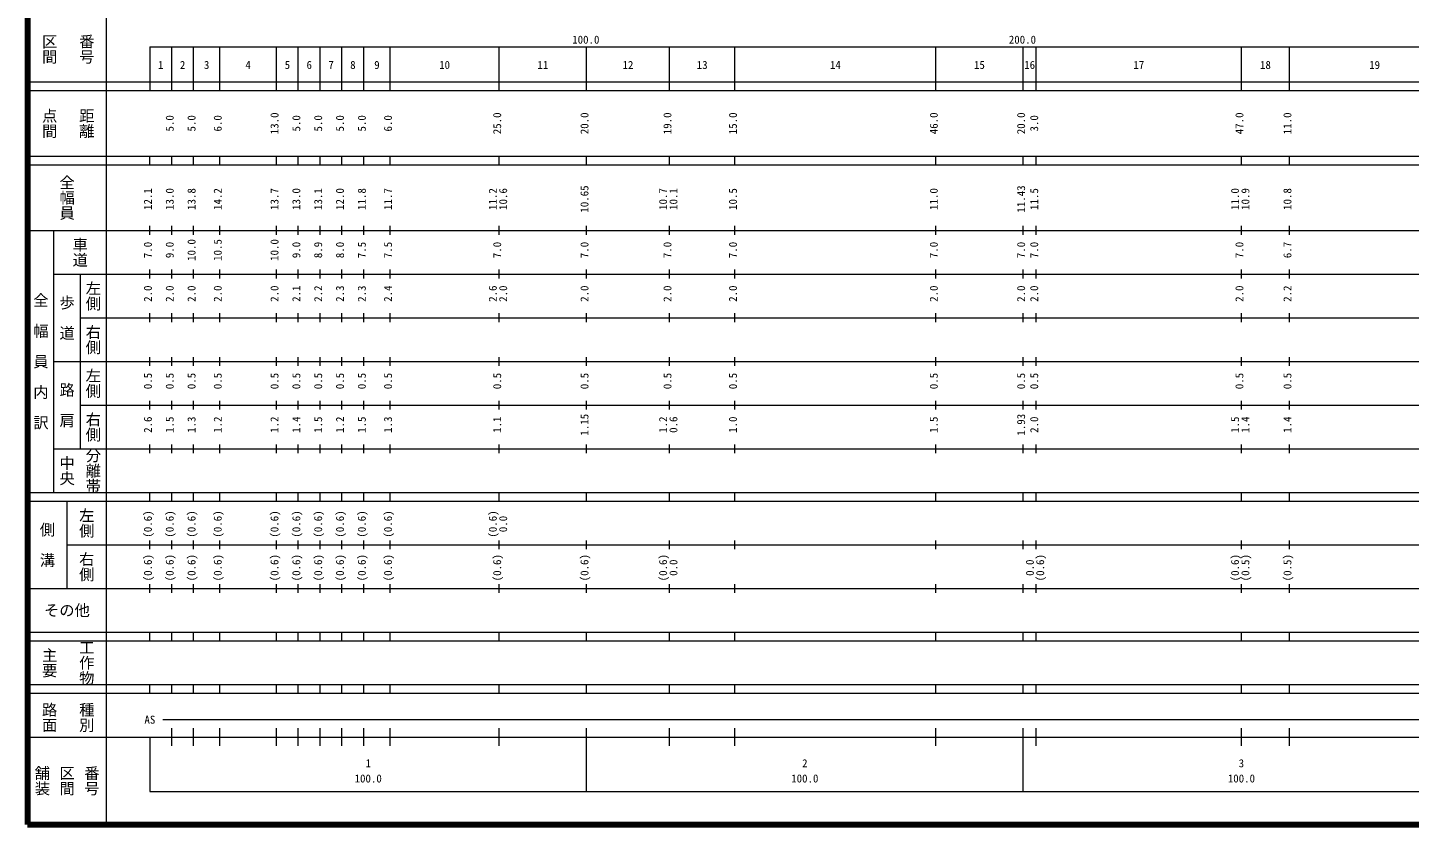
# Model space of a CAD drawing. Units: millimetres, scale not verified. Extents: x 40000 to 680000, y 20000 to 380000.
# Drawn here: x 40000 to 356468, y 20000 to 202409 of the extents above; entities that cross this region are included whole.
import ezdxf
from ezdxf.enums import TextEntityAlignment as Align

# ---------------------------------------------------------------- set-up
doc = ezdxf.new("R2010")
doc.units = ezdxf.units.MM
doc.header["$LTSCALE"] = 1000
doc.layers.add('M-TTL', color=2, linetype='Continuous', lineweight=140)
doc.layers.add('M-TTL-BAND', color=7, linetype='Continuous', lineweight=13)
doc.styles.add('@ＭＳ ゴシック', font='')
doc.styles.add('ＭＳ ゴシック', font='')
doc.styles.get('@ＭＳ ゴシック').set_extended_font_data('@MS Gothic')
doc.styles.get('ＭＳ ゴシック').set_extended_font_data('MS Gothic')

msp = doc.modelspace()

# ---------------------------------------------------------------- linework, layer by layer
at = {"layer": 'M-TTL'}
for p, q in [((40000, 380000), (40000, 20000)), ((40000, 20000), (680000, 20000))]:
    msp.add_line(p, q, dxfattribs=at)
at = {"layer": 'M-TTL-BAND'}
for p, q in [((58000, 370000), (58000, 20000)), ((68000, 198000), (579000, 198000)), ((68000, 198000), (68000, 188000)), ((73000, 188000), (73000, 198000)), ((78000, 188000), (78000, 198000)), ((84000, 188000), (84000, 198000)), ((97000, 188000), (97000, 198000)), ((102000, 188000), (102000, 198000)), ((107000, 188000), (107000, 198000)), ((112000, 188000), (112000, 198000)), ((117000, 188000), (117000, 198000)), ((123000, 188000), (123000, 198000)), ((148000, 188000), (148000, 198000)), ((168000, 188000), (168000, 198000)), ((187000, 188000), (187000, 198000)), ((202000, 188000), (202000, 198000)), ((248000, 188000), (248000, 198000)), ((268000, 188000), (268000, 198000)), ((271000, 188000), (271000, 198000)), ((318000, 188000), (318000, 198000)), ((329000, 188000), (329000, 198000)), ((40000, 190000), (579000, 190000)), ((40000, 188000), (579000, 188000)), ((40000, 173000), (579000, 173000)), ((40000, 171000), (579000, 171000)), ((68000, 171000), (68000, 173000)), ((73000, 171000), (73000, 173000)), ((78000, 171000), (78000, 173000)), ((84000, 171000), (84000, 173000)), ((97000, 171000), (97000, 173000)), ((102000, 171000), (102000, 173000)), ((107000, 171000), (107000, 173000)), ((112000, 171000), (112000, 173000)), ((117000, 171000), (117000, 173000)), ((123000, 171000), (123000, 173000)), ((148000, 171000), (148000, 173000)), ((168000, 171000), (168000, 173000)), ((187000, 171000), (187000, 173000)), ((202000, 171000), (202000, 173000)), ((248000, 171000), (248000, 173000)), ((268000, 171000), (268000, 173000)), ((271000, 171000), (271000, 173000)), ((318000, 171000), (318000, 173000)), ((329000, 171000), (329000, 173000)), ((40000, 156000), (579000, 156000)), ((46000, 96000), (46000, 156000)), ((68000, 155000), (68000, 157000)), ((73000, 155000), (73000, 157000)), ((78000, 155000), (78000, 157000)), ((84000, 155000), (84000, 157000)), ((97000, 155000), (97000, 157000)), ((102000, 155000), (102000, 157000)), ((107000, 155000), (107000, 157000)), ((112000, 155000), (112000, 157000)), ((117000, 155000), (117000, 157000)), ((123000, 155000), (123000, 157000)), ((148000, 155000), (148000, 157000)), ((168000, 155000), (168000, 157000)), ((187000, 155000), (187000, 157000)), ((202000, 155000), (202000, 157000)), ((248000, 155000), (248000, 157000)), ((268000, 155000), (268000, 157000)), ((271000, 155000), (271000, 157000)), ((318000, 155000), (318000, 157000)), ((329000, 155000), (329000, 157000)), ((46000, 146000), (579000, 146000)), ((52000, 146000), (52000, 106000)), ((68000, 145000), (68000, 147000)), ((73000, 145000), (73000, 147000)), ((78000, 145000), (78000, 147000)), ((84000, 145000), (84000, 147000)), ((97000, 145000), (97000, 147000)), ((102000, 145000), (102000, 147000)), ((107000, 145000), (107000, 147000)), ((112000, 145000), (112000, 147000)), ((117000, 145000), (117000, 147000)), ((123000, 145000), (123000, 147000)), ((148000, 145000), (148000, 147000)), ((168000, 145000), (168000, 147000)), ((187000, 145000), (187000, 147000)), ((202000, 145000), (202000, 147000)), ((248000, 145000), (248000, 147000)), ((268000, 145000), (268000, 147000)), ((271000, 145000), (271000, 147000)), ((318000, 145000), (318000, 147000)), ((329000, 145000), (329000, 147000)), ((68000, 135000), (68000, 137000)), ((73000, 135000), (73000, 137000)), ((78000, 135000), (78000, 137000)), ((84000, 135000), (84000, 137000)), ((97000, 135000), (97000, 137000)), ((102000, 135000), (102000, 137000)), ((107000, 135000), (107000, 137000)), ((112000, 135000), (112000, 137000)), ((117000, 135000), (117000, 137000)), ((123000, 135000), (123000, 137000)), ((148000, 135000), (148000, 137000)), ((168000, 135000), (168000, 137000)), ((187000, 135000), (187000, 137000)), ((202000, 135000), (202000, 137000)), ((248000, 135000), (248000, 137000)), ((268000, 135000), (268000, 137000)), ((271000, 135000), (271000, 137000)), ((318000, 135000), (318000, 137000)), ((329000, 135000), (329000, 137000)), ((52000, 136000), (579000, 136000)), ((68000, 125000), (68000, 127000)), ((73000, 125000), (73000, 127000)), ((78000, 125000), (78000, 127000)), ((84000, 125000), (84000, 127000)), ((97000, 125000), (97000, 127000)), ((102000, 125000), (102000, 127000)), ((107000, 125000), (107000, 127000)), ((112000, 125000), (112000, 127000)), ((117000, 125000), (117000, 127000)), ((123000, 125000), (123000, 127000)), ((148000, 125000), (148000, 127000)), ((168000, 125000), (168000, 127000)), ((187000, 125000), (187000, 127000)), ((202000, 125000), (202000, 127000)), ((248000, 125000), (248000, 127000)), ((268000, 125000), (268000, 127000)), ((271000, 125000), (271000, 127000)), ((318000, 125000), (318000, 127000)), ((329000, 125000), (329000, 127000)), ((46000, 126000), (579000, 126000)), ((52000, 116000), (579000, 116000)), ((68000, 115000), (68000, 117000)), ((73000, 115000), (73000, 117000)), ((78000, 115000), (78000, 117000)), ((84000, 115000), (84000, 117000)), ((97000, 115000), (97000, 117000)), ((102000, 115000), (102000, 117000)), ((107000, 115000), (107000, 117000)), ((112000, 115000), (112000, 117000)), ((117000, 115000), (117000, 117000)), ((123000, 115000), (123000, 117000)), ((148000, 115000), (148000, 117000)), ((168000, 115000), (168000, 117000)), ((187000, 115000), (187000, 117000)), ((202000, 115000), (202000, 117000)), ((248000, 115000), (248000, 117000)), ((268000, 115000), (268000, 117000)), ((271000, 115000), (271000, 117000)), ((318000, 115000), (318000, 117000)), ((329000, 115000), (329000, 117000)), ((46000, 106000), (579000, 106000)), ((68000, 105000), (68000, 107000)), ((73000, 105000), (73000, 107000)), ((78000, 105000), (78000, 107000)), ((84000, 105000), (84000, 107000)), ((97000, 105000), (97000, 107000)), ((102000, 105000), (102000, 107000)), ((107000, 105000), (107000, 107000)), ((112000, 105000), (112000, 107000)), ((117000, 105000), (117000, 107000)), ((123000, 105000), (123000, 107000)), ((148000, 105000), (148000, 107000)), ((168000, 105000), (168000, 107000)), ((187000, 105000), (187000, 107000)), ((202000, 105000), (202000, 107000)), ((248000, 105000), (248000, 107000)), ((268000, 105000), (268000, 107000)), ((271000, 105000), (271000, 107000)), ((318000, 105000), (318000, 107000)), ((329000, 105000), (329000, 107000)), ((40000, 96000), (579000, 96000)), ((68000, 94000), (68000, 96000)), ((73000, 94000), (73000, 96000)), ((78000, 94000), (78000, 96000)), ((84000, 94000), (84000, 96000)), ((97000, 94000), (97000, 96000)), ((102000, 94000), (102000, 96000)), ((107000, 94000), (107000, 96000)), ((112000, 94000), (112000, 96000)), ((117000, 94000), (117000, 96000)), ((123000, 94000), (123000, 96000)), ((148000, 94000), (148000, 96000)), ((168000, 94000), (168000, 96000)), ((187000, 94000), (187000, 96000)), ((202000, 94000), (202000, 96000)), ((248000, 94000), (248000, 96000)), ((268000, 94000), (268000, 96000)), ((271000, 94000), (271000, 96000)), ((318000, 94000), (318000, 96000)), ((329000, 94000), (329000, 96000)), ((40000, 94000), (579000, 94000)), ((49000, 94000), (49000, 74000)), ((49000, 84000), (579000, 84000)), ((68000, 83000), (68000, 85000)), ((73000, 83000), (73000, 85000)), ((78000, 83000), (78000, 85000)), ((84000, 83000), (84000, 85000)), ((97000, 83000), (97000, 85000)), ((102000, 83000), (102000, 85000)), ((107000, 83000), (107000, 85000)), ((112000, 83000), (112000, 85000)), ((117000, 83000), (117000, 85000)), ((123000, 83000), (123000, 85000)), ((148000, 83000), (148000, 85000)), ((168000, 83000), (168000, 85000)), ((187000, 83000), (187000, 85000)), ((202000, 83000), (202000, 85000)), ((248000, 83000), (248000, 85000)), ((268000, 83000), (268000, 85000)), ((271000, 83000), (271000, 85000)), ((318000, 83000), (318000, 85000)), ((329000, 83000), (329000, 85000)), ((40000, 74000), (579000, 74000)), ((68000, 73000), (68000, 75000)), ((73000, 73000), (73000, 75000)), ((78000, 73000), (78000, 75000)), ((84000, 73000), (84000, 75000)), ((97000, 73000), (97000, 75000)), ((102000, 73000), (102000, 75000)), ((107000, 73000), (107000, 75000)), ((112000, 73000), (112000, 75000)), ((117000, 73000), (117000, 75000)), ((123000, 73000), (123000, 75000)), ((148000, 73000), (148000, 75000)), ((168000, 73000), (168000, 75000)), ((187000, 73000), (187000, 75000)), ((202000, 73000), (202000, 75000)), ((248000, 73000), (248000, 75000)), ((268000, 73000), (268000, 75000)), ((271000, 73000), (271000, 75000)), ((318000, 73000), (318000, 75000)), ((329000, 73000), (329000, 75000)), ((40000, 64000), (579000, 64000)), ((68000, 62000), (68000, 64000)), ((73000, 62000), (73000, 64000)), ((78000, 62000), (78000, 64000)), ((84000, 62000), (84000, 64000)), ((97000, 62000), (97000, 64000)), ((102000, 62000), (102000, 64000)), ((107000, 62000), (107000, 64000)), ((112000, 62000), (112000, 64000)), ((117000, 62000), (117000, 64000)), ((123000, 62000), (123000, 64000)), ((148000, 62000), (148000, 64000)), ((168000, 62000), (168000, 64000)), ((187000, 62000), (187000, 64000)), ((202000, 62000), (202000, 64000)), ((248000, 62000), (248000, 64000)), ((268000, 62000), (268000, 64000)), ((271000, 62000), (271000, 64000)), ((318000, 62000), (318000, 64000)), ((329000, 62000), (329000, 64000)), ((40000, 62000), (579000, 62000)), ((40000, 52000), (579000, 52000)), ((68000, 50000), (68000, 52000)), ((73000, 50000), (73000, 52000)), ((78000, 50000), (78000, 52000)), ((84000, 50000), (84000, 52000)), ((97000, 50000), (97000, 52000)), ((102000, 50000), (102000, 52000)), ((107000, 50000), (107000, 52000)), ((112000, 50000), (112000, 52000)), ((117000, 50000), (117000, 52000)), ((123000, 50000), (123000, 52000)), ((148000, 50000), (148000, 52000)), ((168000, 50000), (168000, 52000)), ((187000, 50000), (187000, 52000)), ((202000, 50000), (202000, 52000)), ((248000, 50000), (248000, 52000)), ((268000, 50000), (268000, 52000)), ((271000, 50000), (271000, 52000)), ((318000, 50000), (318000, 52000)), ((329000, 50000), (329000, 52000)), ((40000, 50000), (579000, 50000)), ((71000, 44000), (572000, 44000)), ((73000, 38000), (73000, 42000)), ((78000, 38000), (78000, 42000)), ((84000, 38000), (84000, 42000)), ((97000, 38000), (97000, 42000)), ((102000, 38000), (102000, 42000)), ((107000, 38000), (107000, 42000)), ((112000, 38000), (112000, 42000)), ((117000, 38000), (117000, 42000)), ((123000, 38000), (123000, 42000)), ((148000, 38000), (148000, 42000)), ((168000, 27500), (168000, 42000)), ((187000, 38000), (187000, 42000)), ((202000, 38000), (202000, 42000)), ((248000, 38000), (248000, 42000)), ((268000, 27500), (268000, 42000)), ((271000, 38000), (271000, 42000)), ((318000, 38000), (318000, 42000)), ((329000, 38000), (329000, 42000)), ((40000, 40000), (579000, 40000)), ((68000, 40000), (68000, 27500)), ((68000, 27500), (579000, 27500))]:
    msp.add_line(p, q, dxfattribs=at)

# ---------------------------------------------------------------- texts
at = {"layer": 'M-TTL-BAND', "style": '@ＭＳ ゴシック'}
for s, p in [('区間', (45000, 197500)), ('番号', (53500, 197500)), ('点間', (45000, 180500)), ('距離', (53500, 180500)), ('全幅員', (49000, 163500)), ('車道', (52000, 151000)), ('左側', (55000, 141000)), ('全\u3000幅\u3000員\u3000内\u3000訳', (43000, 126000)), ('歩\u3000道', (49000, 136000)), ('右側', (55000, 131000)), ('左側', (55000, 121000)), ('路\u3000肩', (49000, 116000)), ('右側', (55000, 111000)), ('分離帯', (55000, 101000)), ('中央', (49000, 101000)), ('左側', (53500, 89000)), ('側\u3000溝', (44500, 84000)), ('右側', (53500, 79000)), ('主要', (45000, 57000)), ('工作物', (53500, 57000)), ('路面', (45000, 44500)), ('種別', (53500, 44500)), ('舗装', (43333, 30000)), ('区間', (49000, 30000)), ('番号', (54667, 30000))]:
    msp.add_text(s, height=2566, rotation=270, dxfattribs=at).set_placement(p, align=Align.MIDDLE_CENTER)
at = {"layer": 'M-TTL-BAND', "style": 'ＭＳ ゴシック'}
for s, p in [('100.0', (167844, 198195)), ('200.0', (267844, 198195)), ('1', (70500, 192405)), ('2', (75500, 192405)), ('3', (81000, 192405)), ('4', (90500, 192405)), ('5', (99500, 192405)), ('6', (104500, 192405)), ('7', (109500, 192405)), ('8', (114500, 192405)), ('9', (120000, 192405)), ('10', (135500, 192405)), ('11', (158000, 192405)), ('12', (177500, 192405)), ('13', (194500, 192405)), ('14', (225000, 192405)), ('15', (258000, 192405)), ('16', (269500, 192405)), ('17', (294500, 192405)), ('18', (323500, 192405)), ('19', (348500, 192405)), ('AS', (68000, 42500)), ('1', (118000, 32523)), ('2', (218000, 32523)), ('3', (318000, 32523)), ('100.0', (118000, 29033)), ('100.0', (218000, 29033)), ('100.0', (318000, 29033))]:
    msp.add_text(s, height=1833, dxfattribs=at).set_placement(p, align=Align.BOTTOM_CENTER)
for s, p in [('5.0', (74000, 180500)), ('5.0', (79000, 180500)), ('6.0', (85000, 180500)), ('13.0', (98000, 180500)), ('5.0', (103000, 180500)), ('5.0', (108000, 180500)), ('5.0', (113000, 180500)), ('5.0', (118000, 180500)), ('6.0', (124000, 180500)), ('25.0', (149000, 180500)), ('20.0', (169000, 180500)), ('19.0', (188000, 180500)), ('15.0', (203000, 180500)), ('46.0', (249000, 180500)), ('20.0', (269000, 180500)), ('3.0', (272000, 180500)), ('47.0', (319000, 180500)), ('11.0', (330000, 180500)), ('12.1', (69000, 163174)), ('13.0', (74000, 163174)), ('13.8', (79000, 163174)), ('14.2', (85000, 163174)), ('13.7', (98000, 163174)), ('13.0', (103000, 163174)), ('13.1', (108000, 163174)), ('12.0', (113000, 163174)), ('11.8', (118000, 163174)), ('11.7', (124000, 163174)), ('11.2', (148000, 163174)), ('10.6', (150370, 163174)), ('10.65', (169000, 163174)), ('10.7', (187000, 163174)), ('10.1', (189370, 163174)), ('10.5', (203000, 163174)), ('11.0', (249000, 163174)), ('11.43', (269000, 163174)), ('11.5', (272000, 163174)), ('11.0', (318000, 163174)), ('10.9', (320370, 163174)), ('10.8', (330000, 163174)), ('7.0', (69000, 151500)), ('9.0', (74000, 151500)), ('10.0', (79000, 151500)), ('10.5', (85000, 151500)), ('10.0', (98000, 151500)), ('9.0', (103000, 151500)), ('8.9', (108000, 151500)), ('8.0', (113000, 151500)), ('7.5', (118000, 151500)), ('7.5', (124000, 151500)), ('7.0', (149000, 151500)), ('7.0', (169000, 151500)), ('7.0', (188000, 151500)), ('7.0', (203000, 151500)), ('7.0', (249000, 151500)), ('7.0', (269000, 151500)), ('7.0', (272000, 151500)), ('7.0', (319000, 151500)), ('6.7', (330000, 151500)), ('2.0', (69000, 141500)), ('2.0', (74000, 141500)), ('2.0', (79000, 141500)), ('2.0', (85000, 141500)), ('2.0', (98000, 141500)), ('2.1', (103000, 141500)), ('2.2', (108000, 141500)), ('2.3', (113000, 141500)), ('2.3', (118000, 141500)), ('2.4', (124000, 141500)), ('2.6', (148000, 141500)), ('2.0', (150370, 141500)), ('2.0', (169000, 141500)), ('2.0', (188000, 141500)), ('2.0', (203000, 141500)), ('2.0', (249000, 141500)), ('2.0', (269000, 141500)), ('2.0', (272000, 141500)), ('2.0', (319000, 141500)), ('2.2', (330000, 141500)), ('0.5', (69000, 121500)), ('0.5', (74000, 121500)), ('0.5', (79000, 121500)), ('0.5', (85000, 121500)), ('0.5', (98000, 121500)), ('0.5', (103000, 121500)), ('0.5', (108000, 121500)), ('0.5', (113000, 121500)), ('0.5', (118000, 121500)), ('0.5', (124000, 121500)), ('0.5', (149000, 121500)), ('0.5', (169000, 121500)), ('0.5', (188000, 121500)), ('0.5', (203000, 121500)), ('0.5', (249000, 121500)), ('0.5', (269000, 121500)), ('0.5', (272000, 121500)), ('0.5', (319000, 121500)), ('0.5', (330000, 121500)), ('2.6', (69000, 111500)), ('1.5', (74000, 111500)), ('1.3', (79000, 111500)), ('1.2', (85000, 111500)), ('1.2', (98000, 111500)), ('1.4', (103000, 111500)), ('1.5', (108000, 111500)), ('1.2', (113000, 111500)), ('1.5', (118000, 111500)), ('1.3', (124000, 111500)), ('1.1', (149000, 111500)), ('1.15', (169000, 111500)), ('1.15', (169000, 111500)), ('1.2', (187000, 111500)), ('0.6', (189370, 111500)), ('1.0', (203000, 111500)), ('1.5', (249000, 111500)), ('1.93', (269000, 111500)), ('1.93', (269000, 111500)), ('2.0', (272000, 111500)), ('1.5', (318000, 111500)), ('1.4', (320370, 111500)), ('1.4', (330000, 111500)), ('(0.6)', (69000, 88764)), ('(0.6)', (74000, 88764)), ('(0.6)', (79000, 88764)), ('(0.6)', (85000, 88764)), ('(0.6)', (98000, 88764)), ('(0.6)', (103000, 88764)), ('(0.6)', (108000, 88764)), ('(0.6)', (113000, 88764)), ('(0.6)', (118000, 88764)), ('(0.6)', (124000, 88764)), ('(0.6)', (148000, 88764)), ('0.0', (150370, 88764)), ('(0.6)', (69000, 78764)), ('(0.6)', (74000, 78764)), ('(0.6)', (79000, 78764)), ('(0.6)', (85000, 78764)), ('(0.6)', (98000, 78764)), ('(0.6)', (103000, 78764)), ('(0.6)', (108000, 78764)), ('(0.6)', (113000, 78764)), ('(0.6)', (118000, 78764)), ('(0.6)', (124000, 78764)), ('(0.6)', (149000, 78764)), ('(0.6)', (169000, 78764)), ('(0.6)', (187000, 78764)), ('0.0', (189370, 78764)), ('0.0', (271000, 78764)), ('(0.6)', (273370, 78764)), ('(0.6)', (318000, 78764)), ('(0.5)', (320370, 78764)), ('(0.5)', (330000, 78764))]:
    msp.add_text(s, height=1833, rotation=90, dxfattribs=at).set_placement(p, align=Align.BOTTOM_CENTER)
msp.add_text('その他', height=2566, dxfattribs=at).set_placement((49000, 69000), align=Align.MIDDLE_CENTER)

doc.saveas('drawing.dxf')
